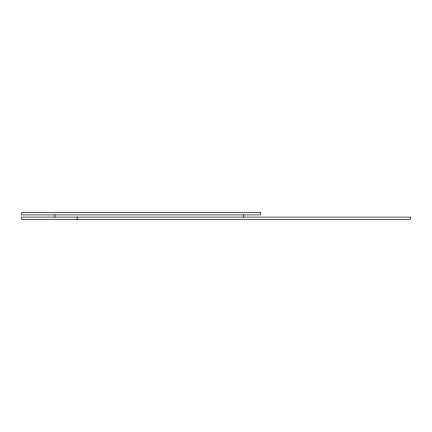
<?xml version="1.0" encoding="UTF-8"?>
<svg xmlns="http://www.w3.org/2000/svg" width="432" height="432" viewBox="0 0 432 432"><rect width="100%" height="100%" fill="white"/><g stroke="black" fill="none" stroke-linecap="round" stroke-linejoin="round"><path stroke-width="0.65" d="M243.772 214.888L243.772 217.112M77.144 217.112L77.144 219.332M54.923 214.888L54.923 217.112M260.437 212.668L21.6 212.668L21.6 214.888L260.437 214.888L260.437 212.668M410.4 217.112L21.6 217.112L21.6 219.332L410.4 219.332L410.4 217.112"/></g></svg>
